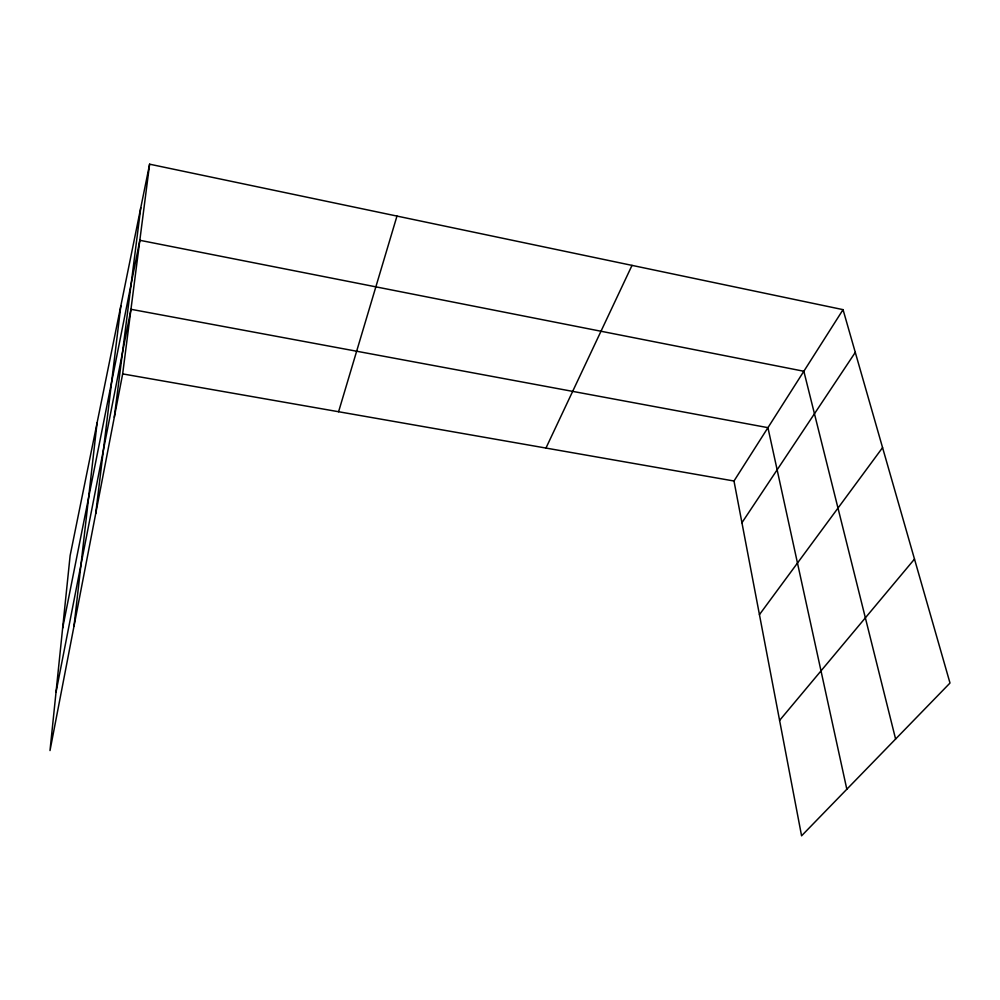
<?xml version="1.0" encoding="UTF-8"?>
<svg xmlns="http://www.w3.org/2000/svg" width="1000" height="1000" viewBox="0 0 1000 1000"><rect width="100%" height="100%" fill="white"/><g stroke="black" fill="none" stroke-linecap="round" stroke-linejoin="round"><path stroke-width="1.5" d="M74.013 626.075L97.088 422.837M95.7 513.675L120.838 305.887M114.3 417.275L140.775 207.725M149.613 164.188L70.125 555.6L50 750.562L122.662 373.9L149.613 164.188L843.05 309.65L950 683.037L801.575 835.812L733.988 481.012L843.05 309.65M56.037 692.1L130.963 309.288L767.938 427.663L846.825 789.237M62.638 628.125L139.838 240.3L803.85 371.25L895.6 739.025M338.587 411.737L396.975 216.075M545.95 448.075L632.013 265.387M741.925 522.737L855.288 352.388M759.438 614.637L882.562 447.625M779.587 720.413L914.5 559.075M122.662 373.9L733.988 481.012"/></g></svg>
